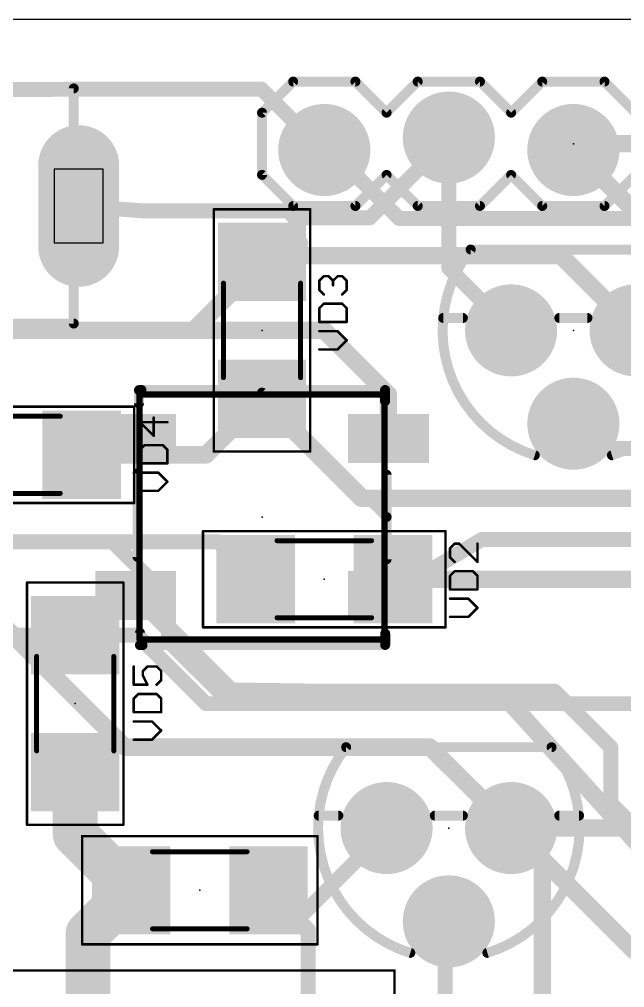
# Model space of a CAD drawing. Extents: x 0 to 91.2, y 0 to 65.1.
# Drawn here: x 10.29 to 22.64, y 45 to 64.77 of the extents above; entities that cross this region are included whole.
import ezdxf

# ---------------------------------------------------------------- set-up
doc = ezdxf.new("R2010")
doc.units = 0
for name, color, linetype in [('1', 22, 'CONTINUOUS'), ('16', 175, 'CONTINUOUS'), ('17', 82, 'CONTINUOUS'), ('20', 7, 'CONTINUOUS'), ('21', 253, 'CONTINUOUS'), ('22', 253, 'CONTINUOUS'), ('23', 7, 'CONTINUOUS'), ('24', 7, 'CONTINUOUS'), ('25', 253, 'CONTINUOUS'), ('39', 22, 'CONTINUOUS'), ('46', 140, 'CONTINUOUS'), ('51', 253, 'CONTINUOUS'), ('52', 253, 'CONTINUOUS')]:
    doc.layers.add(name, color=color, linetype=linetype)

# ---------------------------------------------------------------- blocks, each defined once
blk = doc.blocks.new('RECT')
blk.add_solid([(-0.5, -0.5), (0.5, -0.5), (-0.5, 0.5), (0.5, 0.5)])
blk = doc.blocks.new('ROUNDP')
at = {"const_width": 0.5}
blk.add_lwpolyline([(0, -0.25, 1), (0, 0.25, 1), (0, -0.25)], format="xyb", dxfattribs=at)
blk = doc.blocks.new('LONGP100')
at = {"const_width": 1}
blk.add_lwpolyline([(-0.5, 0), (0.5, 0)], dxfattribs=at)
at = {"const_width": 0.5}
for points in [[(-0.5, 0.25, 1), (-0.5, -0.25)], [(0.5, -0.25, 1), (0.5, 0.25)]]:
    blk.add_lwpolyline(points, format="xyb", dxfattribs=at)

msp = doc.modelspace()

# ---------------------------------------------------------------- linework, layer by layer
at = {"layer": '1'}
for points, const_width in [([(12.1412, 63.3476), (9.9695, 63.3349)], 0.3048), ([(15.2273, 63.3476), (12.1412, 63.3476)], 0.3048), ([(16.4592, 62.1157), (15.2273, 63.3476)], 0.3048), ([(16.51, 62.23), (16.51, 62.103)], 0.3048), ([(16.51, 62.23), (18.034, 60.706)], 0.3048), ([(21.717, 62.23), (21.59, 62.103)], 0.3556), ([(26.67, 62.23), (21.717, 62.23)], 0.3556), ([(16.4592, 62.1157), (16.51, 62.103)], 0.3048), ([(18.034, 60.706), (25.654, 60.706)], 0.3048), ([(15.748, 59.944), (16.002, 60.198)], 0.3556), ([(15.624, 59.82), (15.748, 59.944)], 0.3556), ([(21.336, 59.944), (15.748, 59.944)], 0.3556), ([(22.86, 58.42), (21.336, 59.944)], 0.3556), ([(15.24, 59.82), (13.84, 58.42)], 0.3556), ([(15.24, 59.82), (15.624, 59.82)], 0.3556), ([(13.84, 58.42), (8.89, 58.42)], 0.3556), ([(14.1, 55.88), (15.24, 57.02)], 0.3556), ([(15.24, 57.02), (17.269, 54.991)], 0.3556), ([(11.56, 55.88), (14.1, 55.88)], 0.3556), ([(17.269, 54.991), (28.956, 54.991)], 0.3556), ([(5.969, 54.102), (14.348, 54.102)], 0.3048), ([(14.348, 54.102), (15.11, 53.34)], 0.3048), ([(17.91, 53.34), (22.99, 53.34)], 0.3556), ([(8.89, 52.2), (11.43, 52.2)], 0.3048), ([(8.89, 52.2), (12.697, 52.2)], 0.3048), ([(12.697, 52.2), (14.097, 50.8)], 0.3048), ([(14.097, 50.8), (29.591, 50.8)], 0.3048), ([(11.43, 49.4), (11.43, 48.13)], 0.9144), ([(11.43, 48.13), (12.57, 46.99)], 0.9144), ([(22.86, 45.72), (20.32, 48.26)], 0.3556), ([(20.32, 48.26), (22.99, 48.26)], 0.3556), ([(17.7165, 48.1457), (16.0401, 46.4693)], 0.3048), ([(17.7165, 48.1457), (17.78, 48.26)], 0.3048), ([(11.69, 46.11), (12.57, 46.99)], 0.9144), ([(15.4813, 46.8884), (15.37, 46.99)], 0.3048), ([(16.0401, 46.4693), (15.37, 46.99)], 0.3048), ([(15.4813, 46.8884), (16.1798, 46.1899)], 0.3048), ([(11.69, 44.17), (11.69, 46.11)], 0.9144), ([(18.9738, 46.3296), (19.05, 46.355)], 0.3048), ([(18.9738, 46.3296), (18.9738, 43.3959)], 0.3048), ([(16.1798, 46.1899), (16.1798, 44.2341)], 0.3048)]:
    msp.add_lwpolyline(points, dxfattribs=dict(at, const_width=const_width))
for points, const_width in [([(12.1412, 63.4238, 1), (12.1412, 63.2714)], 0.1524), ([(12.1416, 63.2714, 1), (12.1408, 63.4238)], 0.1524), ([(15.2812, 63.4015, 1), (15.1734, 63.2937)], 0.1524), ([(15.2273, 63.2714, 1), (15.2273, 63.4238)], 0.1524), ([(16.5862, 62.23, 1), (16.4338, 62.23)], 0.1524), ([(16.5639, 62.2839, 1), (16.4561, 62.1761)], 0.1524), ([(21.717, 62.3189, 1), (21.717, 62.1411)], 0.1778), ([(21.7799, 62.1671, 1), (21.6541, 62.2929)], 0.1778), ([(16.4777, 62.1896, 1), (16.4407, 62.0418)], 0.1524), ([(16.4053, 62.0618, 1), (16.5131, 62.1696)], 0.1524), ([(16.4338, 62.103, 1), (16.5862, 62.103)], 0.1524), ([(16.4915, 62.0291, 1), (16.5285, 62.1769)], 0.1524), ([(21.5271, 62.1659, 1), (21.6529, 62.0401)], 0.1778), ([(18.034, 60.7822, 1), (18.034, 60.6298)], 0.1524), ([(17.9801, 60.6521, 1), (18.0879, 60.7599)], 0.1524), ([(16.0649, 60.1351, 1), (15.9391, 60.2609)], 0.1778), ([(15.6851, 60.0069, 1), (15.8109, 59.8811)], 0.1778), ([(15.748, 60.0329, 1), (15.748, 59.8551)], 0.1778), ([(15.8109, 59.8811, 1), (15.6851, 60.0069)], 0.1778), ([(21.3989, 60.0069, 1), (21.2731, 59.8811)], 0.1778), ([(21.336, 59.8551, 1), (21.336, 60.0329)], 0.1778), ([(15.24, 59.9089, 1), (15.24, 59.7311)], 0.1778), ([(15.3029, 59.7571, 1), (15.1771, 59.8829)], 0.1778), ([(15.5611, 59.8829, 1), (15.6869, 59.7571)], 0.1778), ([(15.624, 59.7311, 1), (15.624, 59.9089)], 0.1778), ([(13.7771, 58.4829, 1), (13.9029, 58.3571)], 0.1778), ([(13.84, 58.3311, 1), (13.84, 58.5089)], 0.1778), ([(15.3029, 57.0829, 1), (15.1771, 56.9571)], 0.1778), ([(15.3029, 56.9571, 1), (15.1771, 57.0829)], 0.1778), ([(11.56, 55.9689, 1), (11.56, 55.7911)], 0.1778), ([(14.0371, 55.9429, 1), (14.1629, 55.8171)], 0.1778), ([(14.1, 55.7911, 1), (14.1, 55.9689)], 0.1778), ([(17.269, 55.0799, 1), (17.269, 54.9021)], 0.1778), ([(17.2061, 54.9281, 1), (17.3319, 55.0539)], 0.1778), ([(14.4019, 54.1559, 1), (14.2941, 54.0481)], 0.1524), ([(14.348, 54.0258, 1), (14.348, 54.1782)], 0.1524), ([(15.0561, 53.2861, 1), (15.1639, 53.3939)], 0.1524), ([(17.91, 53.4289, 1), (17.91, 53.2511)], 0.1778), ([(11.43, 52.1238, 1), (11.43, 52.2762)], 0.1524), ([(12.7509, 52.2539, 1), (12.6431, 52.1461)], 0.1524), ([(12.697, 52.1238, 1), (12.697, 52.2762)], 0.1524), ([(14.097, 50.8762, 1), (14.097, 50.7238)], 0.1524), ([(14.0431, 50.7461, 1), (14.1509, 50.8539)], 0.1524), ([(11.6586, 49.4, 1), (11.2014, 49.4)], 0.4572), ([(11.5916, 48.2916, 1), (11.2684, 47.9684)], 0.4572), ([(20.3829, 48.3229, 1), (20.2571, 48.1971)], 0.1778), ([(20.32, 48.3489, 1), (20.32, 48.1711)], 0.1778), ([(11.2014, 48.13, 1), (11.6586, 48.13)], 0.4572), ([(17.6499, 48.1827, 1), (17.7831, 48.1087)], 0.1524), ([(17.7704, 48.0918, 1), (17.6626, 48.1996)], 0.1524), ([(17.8466, 48.223, 1), (17.7134, 48.297)], 0.1524), ([(12.7316, 46.8284, 1), (12.4084, 47.1516)], 0.4572), ([(12.4084, 46.8284, 1), (12.7316, 47.1516)], 0.4572), ([(15.4168, 47.0502, 1), (15.3232, 46.9298)], 0.1524), ([(15.4214, 47.0463, 1), (15.3186, 46.9337)], 0.1524), ([(15.5352, 46.9423, 1), (15.4274, 46.8345)], 0.1524), ([(15.4299, 46.8321, 1), (15.5327, 46.9447)], 0.1524), ([(11.9186, 46.11, 1), (11.4614, 46.11)], 0.4572), ([(11.5284, 46.2716, 1), (11.8516, 45.9484)], 0.4572), ([(15.9862, 46.5232, 1), (16.094, 46.4154)], 0.1524), ([(15.9933, 46.4091, 1), (16.0869, 46.5295)], 0.1524), ([(19.05, 46.3296, 1), (18.8976, 46.3296)], 0.1524), ([(18.9497, 46.4019, 1), (18.9979, 46.2573)], 0.1524), ([(19.0741, 46.2827, 1), (19.0259, 46.4273)], 0.1524), ([(16.256, 46.1899, 1), (16.1036, 46.1899)], 0.1524), ([(16.1259, 46.136, 1), (16.2337, 46.2438)], 0.1524)]:
    msp.add_lwpolyline(points, format="xyb", dxfattribs=dict(at, const_width=const_width))
at = {"layer": '16'}
for points, const_width in [([(18.9738, 62.2554), (19.05, 62.357)], 0.3048), ([(19.05, 59.69), (19.05, 62.357)], 0.3048), ([(18.9738, 62.2554), (17.4371, 60.7187)], 0.3048), ([(21.59, 62.103), (22.86, 60.833)], 0.3556), ([(12.827, 60.8584), (11.5, 60.96)], 0.3048), ([(15.7607, 60.8584), (12.827, 60.8584)], 0.3048), ([(15.9004, 60.7187), (15.7607, 60.8584)], 0.3048), ([(17.4371, 60.7187), (15.9004, 60.7187)], 0.3048), ([(20.32, 58.42), (19.05, 59.69)], 0.3048), ([(16.51, 58.42), (8.89, 58.42)], 0.3556), ([(17.817, 57.113), (16.51, 58.42)], 0.3556), ([(17.817, 56.21), (17.817, 57.113)], 0.3556), ([(22.095, 56.01), (21.59, 56.515)], 0.3048), ([(27.94, 56.01), (22.095, 56.01)], 0.3048), ([(12.446, 49.911), (8.3439, 54.0131)], 0.3556), ([(19.7231, 54.1528), (17.817, 53.01)], 0.3048), ([(23.4442, 54.1528), (19.7231, 54.1528)], 0.3048), ([(14.605, 51.054), (12.663, 53.01)], 0.3556), ([(20.1549, 50.9778), (14.605, 51.054)], 0.3556), ([(20.1549, 50.9778), (23.7236, 47.0281)], 0.3556), ([(18.669, 49.911), (12.446, 49.911)], 0.3556), ([(20.32, 48.26), (18.669, 49.911)], 0.3556), ([(20.955, 47.625), (20.32, 48.26)], 0.3556), ([(20.955, 40.005), (20.955, 47.625)], 0.3556)]:
    msp.add_lwpolyline(points, dxfattribs=dict(at, const_width=const_width))
for points, const_width in [([(19.1262, 62.357, 1), (18.9738, 62.357)], 0.1524), ([(19.111, 62.3113, 1), (18.989, 62.4027)], 0.1524), ([(18.9128, 62.3011, 1), (19.0348, 62.2097)], 0.1524), ([(19.0277, 62.2015, 1), (18.9199, 62.3093)], 0.1524), ([(21.6529, 62.1659, 1), (21.5271, 62.0401)], 0.1778), ([(11.5058, 61.036, 1), (11.4942, 60.884)], 0.1524), ([(12.827, 60.9346, 1), (12.827, 60.7822)], 0.1524), ([(12.8212, 60.7824, 1), (12.8328, 60.9344)], 0.1524), ([(15.8146, 60.9123, 1), (15.7068, 60.8045)], 0.1524), ([(15.7607, 60.7822, 1), (15.7607, 60.9346)], 0.1524), ([(15.9004, 60.7949, 1), (15.9004, 60.6425)], 0.1524), ([(15.8465, 60.6648, 1), (15.9543, 60.7726)], 0.1524), ([(17.3832, 60.7726, 1), (17.491, 60.6648)], 0.1524), ([(17.4371, 60.6425, 1), (17.4371, 60.7949)], 0.1524), ([(19.1039, 59.7439, 1), (18.9961, 59.6361)], 0.1524), ([(18.9738, 59.69, 1), (19.1262, 59.69)], 0.1524), ([(16.5729, 58.4829, 1), (16.4471, 58.3571)], 0.1778), ([(16.51, 58.3311, 1), (16.51, 58.5089)], 0.1778), ([(20.2661, 58.3661, 1), (20.3739, 58.4739)], 0.1524), ([(17.9059, 57.113, 1), (17.7281, 57.113)], 0.1778), ([(17.7541, 57.0501, 1), (17.8799, 57.1759)], 0.1778), ([(21.6439, 56.5689, 1), (21.5361, 56.4611)], 0.1524), ([(17.7281, 56.21, 1), (17.9059, 56.21)], 0.1778), ([(22.095, 56.0862, 1), (22.095, 55.9338)], 0.1524), ([(22.0411, 55.9561, 1), (22.1489, 56.0639)], 0.1524), ([(19.7231, 54.229, 1), (19.7231, 54.0766)], 0.1524), ([(19.7623, 54.0874, 1), (19.6839, 54.2182)], 0.1524), ([(12.7261, 53.0726, 1), (12.5999, 52.9474)], 0.1778), ([(17.7778, 53.0754, 1), (17.8562, 52.9446)], 0.1524), ([(14.6062, 51.1429, 1), (14.6038, 50.9651)], 0.1778), ([(14.5419, 50.9914, 1), (14.6681, 51.1166)], 0.1778), ([(20.2209, 51.0374, 1), (20.0889, 50.9182)], 0.1778), ([(20.1537, 50.8889, 1), (20.1561, 51.0667)], 0.1778), ([(12.446, 49.9999, 1), (12.446, 49.8221)], 0.1778), ([(12.3831, 49.8481, 1), (12.5089, 49.9739)], 0.1778), ([(18.7319, 49.9739, 1), (18.6061, 49.8481)], 0.1778), ([(18.669, 49.8221, 1), (18.669, 49.9999)], 0.1778), ([(20.3829, 48.3229, 1), (20.2571, 48.1971)], 0.1778), ([(20.2571, 48.1971, 1), (20.3829, 48.3229)], 0.1778), ([(21.0439, 47.625, 1), (20.8661, 47.625)], 0.1778), ([(20.8921, 47.5621, 1), (21.0179, 47.6879)], 0.1778)]:
    msp.add_lwpolyline(points, format="xyb", dxfattribs=dict(at, const_width=const_width))
at = {"layer": '20'}
msp.add_line((31.623, 64.77), (0.584, 64.77), dxfattribs=at)
at = {"layer": '21'}
for points, const_width in [([(9.945, 63.36), (11.4, 63.36)], 0.2032), ([(15.24, 62.865), (15.875, 63.5)], 0.2032), ([(15.875, 63.5), (17.145, 63.5)], 0.2032), ([(17.145, 63.5), (17.78, 62.865)], 0.2032), ([(17.78, 62.865), (18.415, 63.5)], 0.2032), ([(18.415, 63.5), (19.685, 63.5)], 0.2032), ([(19.685, 63.5), (20.32, 62.865)], 0.2032), ([(20.32, 62.865), (20.955, 63.5)], 0.2032), ([(20.955, 63.5), (22.225, 63.5)], 0.2032), ([(22.86, 62.865), (22.225, 63.5)], 0.2032), ([(15.24, 61.595), (15.24, 62.865)], 0.2032), ([(15.875, 60.96), (15.24, 61.595)], 0.2032), ([(17.78, 61.595), (17.145, 60.96)], 0.2032), ([(18.415, 60.96), (17.78, 61.595)], 0.2032), ([(20.32, 61.595), (19.685, 60.96)], 0.2032), ([(20.955, 60.96), (20.32, 61.595)], 0.2032), ([(22.225, 60.96), (22.86, 61.595)], 0.2032), ([(17.145, 60.96), (15.875, 60.96)], 0.2032), ([(19.685, 60.96), (18.415, 60.96)], 0.2032), ([(22.225, 60.96), (20.955, 60.96)], 0.2032), ([(23.6845, 60.071), (19.4955, 60.071)], 0.2032), ([(19.3363, 58.674), (18.9351, 58.674)], 0.2032), ([(21.8763, 58.674), (21.3037, 58.674)], 0.2032), ([(11.4, 58.56), (9.94, 58.56)], 0.2032), ([(8.001, 54.102), (12.192, 54.102)], 0.3048), ([(12.192, 54.102), (13.335, 52.959)], 0.3048), ([(13.335, 52.959), (13.335, 52.07)], 0.3048), ([(13.335, 52.07), (14.351, 51.054)], 0.3048), ([(14.351, 51.054), (21.209, 51.054)], 0.3048), ([(21.209, 51.054), (22.352, 49.911)], 0.3048), ([(22.352, 49.911), (22.352, 48.768)], 0.3048), ([(21.1445, 49.911), (16.9555, 49.911)], 0.2032), ([(22.352, 48.768), (24.13, 46.99)], 0.3048), ([(16.7963, 48.514), (16.3951, 48.514)], 0.2032), ([(19.3363, 48.514), (18.7637, 48.514)], 0.2032), ([(21.7049, 48.514), (21.3037, 48.514)], 0.2032)]:
    msp.add_lwpolyline(points, dxfattribs=dict(at, const_width=const_width))
for points, const_width in [([(11.4, 63.3092, 1), (11.4, 63.4108)], 0.1016), ([(15.875, 63.5508, 1), (15.875, 63.4492)], 0.1016), ([(15.9109, 63.4641, 1), (15.8391, 63.5359)], 0.1016), ([(17.1809, 63.5359, 1), (17.1091, 63.4641)], 0.1016), ([(17.145, 63.4492, 1), (17.145, 63.5508)], 0.1016), ([(18.415, 63.5508, 1), (18.415, 63.4492)], 0.1016), ([(18.4509, 63.4641, 1), (18.3791, 63.5359)], 0.1016), ([(19.7209, 63.5359, 1), (19.6491, 63.4641)], 0.1016), ([(19.685, 63.4492, 1), (19.685, 63.5508)], 0.1016), ([(20.955, 63.5508, 1), (20.955, 63.4492)], 0.1016), ([(20.9909, 63.4641, 1), (20.9191, 63.5359)], 0.1016), ([(22.2609, 63.5359, 1), (22.1891, 63.4641)], 0.1016), ([(22.225, 63.4492, 1), (22.225, 63.5508)], 0.1016), ([(15.2908, 62.865, 1), (15.1892, 62.865)], 0.1016), ([(15.2041, 62.9009, 1), (15.2759, 62.8291)], 0.1016), ([(17.7441, 62.9009, 1), (17.8159, 62.8291)], 0.1016), ([(17.7441, 62.8291, 1), (17.8159, 62.9009)], 0.1016), ([(20.2841, 62.9009, 1), (20.3559, 62.8291)], 0.1016), ([(20.2841, 62.8291, 1), (20.3559, 62.9009)], 0.1016), ([(15.2759, 61.6309, 1), (15.2041, 61.5591)], 0.1016), ([(17.8159, 61.6309, 1), (17.7441, 61.5591)], 0.1016), ([(17.8159, 61.5591, 1), (17.7441, 61.6309)], 0.1016), ([(20.3559, 61.6309, 1), (20.2841, 61.5591)], 0.1016), ([(20.3559, 61.5591, 1), (20.2841, 61.6309)], 0.1016), ([(15.1892, 61.595, 1), (15.2908, 61.595)], 0.1016), ([(15.875, 61.0108, 1), (15.875, 60.9092)], 0.1016), ([(15.8391, 60.9241, 1), (15.9109, 60.9959)], 0.1016), ([(17.1091, 60.9959, 1), (17.1809, 60.9241)], 0.1016), ([(17.145, 60.9092, 1), (17.145, 61.0108)], 0.1016), ([(18.415, 61.0108, 1), (18.415, 60.9092)], 0.1016), ([(18.3791, 60.9241, 1), (18.4509, 60.9959)], 0.1016), ([(19.6491, 60.9959, 1), (19.7209, 60.9241)], 0.1016), ([(19.685, 60.9092, 1), (19.685, 61.0108)], 0.1016), ([(20.955, 61.0108, 1), (20.955, 60.9092)], 0.1016), ([(20.9191, 60.9241, 1), (20.9909, 60.9959)], 0.1016), ([(22.1891, 60.9959, 1), (22.2609, 60.9241)], 0.1016), ([(22.225, 60.9092, 1), (22.225, 61.0108)], 0.1016), ([(19.4955, 60.071, 0.5267), (20.8037, 55.8716)], 0.2032), ([(19.4955, 60.1218, 1), (19.4955, 60.0202)], 0.1016), ([(19.5354, 60.0396, 1), (19.4556, 60.1024)], 0.1016), ([(22.3763, 55.8715, 0.5267), (23.6846, 60.071)], 0.2032), ([(18.9351, 58.7248, 1), (18.9351, 58.6232)], 0.1016), ([(19.3363, 58.6232, 1), (19.3363, 58.7248)], 0.1016), ([(21.3037, 58.7248, 1), (21.3037, 58.6232)], 0.1016), ([(21.8763, 58.6232, 1), (21.8763, 58.7248)], 0.1016), ([(11.4, 58.5092, 1), (11.4, 58.6108)], 0.1016), ([(20.7887, 55.8231, 1), (20.8187, 55.9201)], 0.1016), ([(22.3613, 55.92, 1), (22.3913, 55.823)], 0.1016), ([(12.2459, 54.1559, 1), (12.1381, 54.0481)], 0.1524), ([(12.192, 54.0258, 1), (12.192, 54.1782)], 0.1524), ([(13.4112, 52.959, 1), (13.2588, 52.959)], 0.1524), ([(13.2811, 52.9051, 1), (13.3889, 53.0129)], 0.1524), ([(13.3889, 52.1239, 1), (13.2811, 52.0161)], 0.1524), ([(13.2588, 52.07, 1), (13.4112, 52.07)], 0.1524), ([(14.351, 51.1302, 1), (14.351, 50.9778)], 0.1524), ([(21.2629, 51.1079, 1), (21.1551, 51.0001)], 0.1524), ([(21.209, 50.9778, 1), (21.209, 51.1302)], 0.1524), ([(14.2971, 51.0001, 1), (14.4049, 51.1079)], 0.1524), ([(22.4282, 49.911, 1), (22.2758, 49.911)], 0.1524), ([(22.2981, 49.8571, 1), (22.4059, 49.9649)], 0.1524), ([(16.9555, 49.911, 0.5267), (18.2637, 45.7116)], 0.2032), ([(16.9555, 49.9618, 1), (16.9555, 49.8602)], 0.1016), ([(16.9954, 49.8796, 1), (16.9156, 49.9424)], 0.1016), ([(19.8363, 45.7115, 0.5267), (21.1446, 49.911)], 0.2032), ([(21.1845, 49.9424, 1), (21.1047, 49.8796)], 0.1016), ([(21.1445, 49.8602, 1), (21.1445, 49.9618)], 0.1016), ([(22.4059, 48.8219, 1), (22.2981, 48.7141)], 0.1524), ([(22.2758, 48.768, 1), (22.4282, 48.768)], 0.1524), ([(16.3951, 48.5648, 1), (16.3951, 48.4632)], 0.1016), ([(16.7963, 48.4632, 1), (16.7963, 48.5648)], 0.1016), ([(18.7637, 48.5648, 1), (18.7637, 48.4632)], 0.1016), ([(19.3363, 48.4632, 1), (19.3363, 48.5648)], 0.1016), ([(21.3037, 48.5648, 1), (21.3037, 48.4632)], 0.1016), ([(21.7049, 48.4632, 1), (21.7049, 48.5648)], 0.1016), ([(18.2487, 45.6631, 1), (18.2787, 45.7601)], 0.1016), ([(19.8213, 45.76, 1), (19.8513, 45.663)], 0.1016)]:
    msp.add_lwpolyline(points, format="xyb", dxfattribs=dict(at, const_width=const_width))
at = {"layer": '22', "const_width": 0.2032}
for points in [[(12.7305, 56.929), (12.7305, 57.2008)], [(12.7305, 57.2008), (12.7813, 57.2008)], [(12.7813, 57.2008), (12.7813, 57.2033)], [(12.7813, 57.2033), (17.7495, 57.2033)], [(17.78, 54.61), (15.24, 57.15)], [(17.7495, 57.2033), (17.7495, 56.9773)], [(12.7, 55.499), (12.7, 53.7972)], [(17.78, 54.61), (17.78, 55.4736)], [(17.78, 53.7464), (17.78, 54.61)], [(12.7508, 52.2478), (12.7508, 51.9938)], [(17.7521, 51.9989), (17.7521, 52.23)], [(12.7508, 51.9938), (12.8016, 51.9938)], [(12.8016, 51.9938), (12.8016, 51.9989)], [(12.8016, 51.9989), (17.7521, 51.9989)]]:
    msp.add_lwpolyline(points, dxfattribs=at)
at = {"layer": '22', "const_width": 0.1016}
for points in [[(12.7813, 57.2008, 1), (12.6797, 57.2008)], [(12.7305, 57.2516, 1), (12.7305, 57.15)], [(12.8321, 57.2033, 1), (12.7305, 57.2033)], [(12.7813, 57.2541, 1), (12.7813, 57.1525)], [(12.7305, 57.2008, 1), (12.8321, 57.2008)], [(12.7813, 57.15, 1), (12.7813, 57.2516)], [(15.2759, 57.1859, 1), (15.2041, 57.1141)], [(17.8003, 57.2033, 1), (17.6987, 57.2033)], [(17.7495, 57.1525, 1), (17.7495, 57.2541)], [(12.6797, 56.929, 1), (12.7813, 56.929)], [(17.6987, 56.9773, 1), (17.8003, 56.9773)], [(12.7508, 55.499, 1), (12.6492, 55.499)], [(17.8308, 55.4736, 1), (17.7292, 55.4736)], [(17.8308, 54.61, 1), (17.7292, 54.61)], [(17.7292, 54.61, 1), (17.8308, 54.61)], [(17.7441, 54.5741, 1), (17.8159, 54.6459)], [(12.6492, 53.7972, 1), (12.7508, 53.7972)], [(17.7292, 53.7464, 1), (17.8308, 53.7464)], [(12.8016, 52.2478, 1), (12.7, 52.2478)], [(17.8029, 52.23, 1), (17.7013, 52.23)], [(12.7508, 52.0446, 1), (12.7508, 51.943)], [(12.7, 51.9938, 1), (12.8016, 51.9938)], [(12.8524, 51.9989, 1), (12.7508, 51.9989)], [(12.8016, 52.0497, 1), (12.8016, 51.9481)], [(12.7508, 51.9938, 1), (12.8524, 51.9938)], [(12.8016, 51.943, 1), (12.8016, 52.0446)], [(17.7013, 51.9989, 1), (17.8029, 51.9989)], [(17.7521, 51.9481, 1), (17.7521, 52.0497)]]:
    msp.add_lwpolyline(points, format="xyb", dxfattribs=at)
at = {"layer": '23'}
for p in [(21.59, 62.23), (15.24, 58.42), (21.59, 58.42), (16.51, 53.34), (11.43, 50.8), (19.05, 48.26), (13.97, 46.99)]:
    msp.add_point(p, dxfattribs=at)
at = {"layer": '24'}
msp.add_point((15.24, 54.61), dxfattribs=at)
at = {"layer": '25', "const_width": 0.0508}
for points in [[(16.4079, 59.4337), (16.5011, 59.5269)], [(16.5011, 59.5269), (16.5944, 59.5269)], [(16.5944, 59.5269), (16.6876, 59.4337)], [(16.6876, 59.4337), (16.7808, 59.5269)], [(16.7808, 59.5269), (16.874, 59.5269)], [(16.874, 59.5269), (16.9672, 59.4337)], [(16.4079, 59.2473), (16.4079, 59.4337)], [(16.6876, 59.4337), (16.6876, 59.3405)], [(16.9672, 59.4337), (16.9672, 59.2473)], [(16.5011, 59.1541), (16.4079, 59.2473)], [(16.9672, 59.2473), (16.874, 59.1541)], [(16.5011, 58.9656), (16.4079, 58.8724)], [(16.874, 58.9656), (16.5011, 58.9656)], [(16.9672, 58.8724), (16.874, 58.9656)], [(16.4079, 58.8724), (16.4079, 58.5928)], [(16.9672, 58.5928), (16.9672, 58.8724)], [(16.4079, 58.5928), (16.9672, 58.5928)], [(16.7808, 58.4043), (16.4079, 58.4043)], [(16.9672, 58.2179), (16.7808, 58.4043)], [(16.7808, 58.0315), (16.9672, 58.2179)], [(16.4079, 58.0315), (16.7808, 58.0315)], [(13.3096, 56.5457), (12.7503, 56.5457)], [(12.7503, 56.5457), (13.03, 56.266)], [(13.03, 56.266), (13.03, 56.6389)], [(12.8435, 56.0776), (12.7503, 55.9843)], [(12.7503, 55.9843), (12.7503, 55.7047)], [(13.2164, 56.0776), (12.8435, 56.0776)], [(13.3096, 55.9843), (13.2164, 56.0776)], [(13.3096, 55.7047), (13.3096, 55.9843)], [(12.7503, 55.7047), (13.3096, 55.7047)], [(13.1232, 55.5162), (12.7503, 55.5162)], [(13.3096, 55.3298), (13.1232, 55.5162)], [(13.1232, 55.1434), (13.3096, 55.3298)], [(12.7503, 55.1434), (13.1232, 55.1434)], [(19.1681, 54.0659), (19.0749, 53.9727)], [(19.0749, 53.9727), (19.0749, 53.7863)], [(19.2614, 54.0659), (19.1681, 54.0659)], [(19.6342, 53.6931), (19.2614, 54.0659)], [(19.6342, 54.0659), (19.6342, 53.6931)], [(19.0749, 53.7863), (19.1681, 53.6931)], [(19.1681, 53.5046), (19.0749, 53.4114)], [(19.0749, 53.4114), (19.0749, 53.1318)], [(19.541, 53.5046), (19.1681, 53.5046)], [(19.6342, 53.4114), (19.541, 53.5046)], [(19.6342, 53.1318), (19.6342, 53.4114)], [(19.0749, 53.1318), (19.6342, 53.1318)], [(19.4478, 52.9433), (19.0749, 52.9433)], [(19.6342, 52.7569), (19.4478, 52.9433)], [(19.4478, 52.5705), (19.6342, 52.7569)], [(19.0749, 52.5705), (19.4478, 52.5705)], [(12.6233, 51.5589), (12.6233, 51.186)], [(12.8098, 51.4657), (12.903, 51.5589)], [(12.8098, 51.3724), (12.8098, 51.4657)], [(12.903, 51.186), (12.8098, 51.3724)], [(12.903, 51.5589), (13.0894, 51.5589)], [(13.0894, 51.5589), (13.1826, 51.4657)], [(13.1826, 51.4657), (13.1826, 51.2792)], [(12.6233, 51.186), (12.903, 51.186)], [(13.1826, 51.2792), (13.0894, 51.186)], [(12.7165, 50.9976), (12.6233, 50.9043)], [(13.0894, 50.9976), (12.7165, 50.9976)], [(13.1826, 50.9043), (13.0894, 50.9976)], [(12.6233, 50.9043), (12.6233, 50.6247)], [(13.1826, 50.6247), (13.1826, 50.9043)], [(12.6233, 50.6247), (13.1826, 50.6247)], [(12.9962, 50.4363), (12.6233, 50.4363)], [(13.1826, 50.2498), (12.9962, 50.4363)], [(12.9962, 50.0634), (13.1826, 50.2498)], [(12.6233, 50.0634), (12.9962, 50.0634)]]:
    msp.add_lwpolyline(points, dxfattribs=at)
at = {"layer": '25', "const_width": 0.0254}
for points in [[(16.5011, 59.5396, 1), (16.5011, 59.5142)], [(16.5101, 59.518, 1), (16.4922, 59.5359)], [(16.6033, 59.5359, 1), (16.5854, 59.518)], [(16.5944, 59.5142, 1), (16.5944, 59.5396)], [(16.7808, 59.5396, 1), (16.7808, 59.5142)], [(16.7898, 59.518, 1), (16.7718, 59.5359)], [(16.883, 59.5359, 1), (16.865, 59.518)], [(16.874, 59.5142, 1), (16.874, 59.5396)], [(16.4206, 59.4337, 1), (16.3952, 59.4337)], [(16.3989, 59.4427, 1), (16.4169, 59.4247)], [(16.7003, 59.4337, 1), (16.6749, 59.4337)], [(16.6786, 59.4427, 1), (16.6965, 59.4247)], [(16.6749, 59.3405, 1), (16.7003, 59.3405)], [(16.6786, 59.4247, 1), (16.6965, 59.4427)], [(16.9799, 59.4337, 1), (16.9545, 59.4337)], [(16.9582, 59.4247, 1), (16.9762, 59.4427)], [(16.4169, 59.2563, 1), (16.3989, 59.2383)], [(16.3952, 59.2473, 1), (16.4206, 59.2473)], [(16.4922, 59.1451, 1), (16.5101, 59.1631)], [(16.865, 59.1631, 1), (16.883, 59.1451)], [(16.9545, 59.2473, 1), (16.9799, 59.2473)], [(16.9762, 59.2383, 1), (16.9582, 59.2563)], [(16.5011, 58.9783, 1), (16.5011, 58.9529)], [(16.5101, 58.9566, 1), (16.4922, 58.9746)], [(16.883, 58.9746, 1), (16.865, 58.9566)], [(16.874, 58.9529, 1), (16.874, 58.9783)], [(16.4206, 58.8724, 1), (16.3952, 58.8724)], [(16.3989, 58.8814, 1), (16.4169, 58.8634)], [(16.9799, 58.8724, 1), (16.9545, 58.8724)], [(16.9582, 58.8634, 1), (16.9762, 58.8814)], [(16.4079, 58.6055, 1), (16.4079, 58.5801)], [(16.3952, 58.5928, 1), (16.4206, 58.5928)], [(16.9545, 58.5928, 1), (16.9799, 58.5928)], [(16.9672, 58.5801, 1), (16.9672, 58.6055)], [(16.4079, 58.417, 1), (16.4079, 58.3916)], [(16.7898, 58.4133, 1), (16.7718, 58.3953)], [(16.7808, 58.3916, 1), (16.7808, 58.417)], [(16.9762, 58.2089, 1), (16.9582, 58.2269)], [(16.9582, 58.2089, 1), (16.9762, 58.2269)], [(16.4079, 58.0442, 1), (16.4079, 58.0188)], [(16.7718, 58.0404, 1), (16.7898, 58.0225)], [(16.7808, 58.0188, 1), (16.7808, 58.0442)], [(12.7503, 56.5584, 1), (12.7503, 56.533)], [(12.7593, 56.5546, 1), (12.7413, 56.5367)], [(13.0427, 56.6389, 1), (13.0173, 56.6389)], [(13.3096, 56.533, 1), (13.3096, 56.5584)], [(13.0173, 56.266, 1), (13.0427, 56.266)], [(13.021, 56.257, 1), (13.0389, 56.275)], [(12.763, 55.9843, 1), (12.7376, 55.9843)], [(12.7413, 55.9933, 1), (12.7593, 55.9754)], [(12.8435, 56.0903, 1), (12.8435, 56.0649)], [(12.8525, 56.0686, 1), (12.8346, 56.0865)], [(13.2254, 56.0865, 1), (13.2074, 56.0686)], [(13.2164, 56.0649, 1), (13.2164, 56.0903)], [(13.3223, 55.9843, 1), (13.2969, 55.9843)], [(13.3006, 55.9754, 1), (13.3186, 55.9933)], [(12.7503, 55.7174, 1), (12.7503, 55.692)], [(12.7376, 55.7047, 1), (12.763, 55.7047)], [(13.2969, 55.7047, 1), (13.3223, 55.7047)], [(13.3096, 55.692, 1), (13.3096, 55.7174)], [(12.7503, 55.529, 1), (12.7503, 55.5035)], [(13.1322, 55.5252, 1), (13.1142, 55.5073)], [(13.1232, 55.5035, 1), (13.1232, 55.529)], [(13.3186, 55.3208, 1), (13.3006, 55.3388)], [(13.3006, 55.3208, 1), (13.3186, 55.3388)], [(12.7503, 55.1561, 1), (12.7503, 55.1307)], [(13.1142, 55.1524, 1), (13.1322, 55.1344)], [(13.1232, 55.1307, 1), (13.1232, 55.1561)], [(19.0876, 53.9727, 1), (19.0622, 53.9727)], [(19.0659, 53.9817, 1), (19.0839, 53.9637)], [(19.1681, 54.0786, 1), (19.1681, 54.0532)], [(19.1771, 54.057, 1), (19.1592, 54.0749)], [(19.2703, 54.0749, 1), (19.2524, 54.057)], [(19.2614, 54.0532, 1), (19.2614, 54.0786)], [(19.6469, 54.0659, 1), (19.6215, 54.0659)], [(19.0839, 53.7953, 1), (19.0659, 53.7773)], [(19.0622, 53.7863, 1), (19.0876, 53.7863)], [(19.1592, 53.6841, 1), (19.1771, 53.7021)], [(19.6215, 53.6931, 1), (19.6469, 53.6931)], [(19.6252, 53.6841, 1), (19.6432, 53.7021)], [(19.0876, 53.4114, 1), (19.0622, 53.4114)], [(19.0659, 53.4204, 1), (19.0839, 53.4024)], [(19.1681, 53.5173, 1), (19.1681, 53.4919)], [(19.1771, 53.4956, 1), (19.1592, 53.5136)], [(19.55, 53.5136, 1), (19.532, 53.4956)], [(19.541, 53.4919, 1), (19.541, 53.5173)], [(19.6469, 53.4114, 1), (19.6215, 53.4114)], [(19.6252, 53.4024, 1), (19.6432, 53.4204)], [(19.0749, 53.1445, 1), (19.0749, 53.1191)], [(19.0622, 53.1318, 1), (19.0876, 53.1318)], [(19.6215, 53.1318, 1), (19.6469, 53.1318)], [(19.6342, 53.1191, 1), (19.6342, 53.1445)], [(19.0749, 52.956, 1), (19.0749, 52.9306)], [(19.4568, 52.9523, 1), (19.4388, 52.9343)], [(19.4478, 52.9306, 1), (19.4478, 52.956)], [(19.6432, 52.7479, 1), (19.6252, 52.7659)], [(19.0749, 52.5832, 1), (19.0749, 52.5578)], [(19.4388, 52.5794, 1), (19.4568, 52.5615)], [(19.4478, 52.5578, 1), (19.4478, 52.5832)], [(19.6252, 52.7479, 1), (19.6432, 52.7659)], [(12.636, 51.5589, 1), (12.6106, 51.5589)], [(12.8225, 51.4657, 1), (12.7971, 51.4657)], [(12.8008, 51.4746, 1), (12.8187, 51.4567)], [(12.8211, 51.3781, 1), (12.7984, 51.3668)], [(12.903, 51.5716, 1), (12.903, 51.5462)], [(12.9119, 51.5499, 1), (12.894, 51.5678)], [(13.0984, 51.5678, 1), (13.0804, 51.5499)], [(13.0894, 51.5462, 1), (13.0894, 51.5716)], [(13.1953, 51.4657, 1), (13.1699, 51.4657)], [(13.1736, 51.4567, 1), (13.1916, 51.4746)], [(12.6233, 51.1987, 1), (12.6233, 51.1733)], [(12.7971, 51.3724, 1), (12.8225, 51.3724)], [(12.8916, 51.1803, 1), (12.9143, 51.1917)], [(12.903, 51.1733, 1), (12.903, 51.1987)], [(13.0804, 51.195, 1), (13.0984, 51.177)], [(13.1699, 51.2792, 1), (13.1953, 51.2792)], [(13.1916, 51.2703, 1), (13.1736, 51.2882)], [(12.6106, 51.186, 1), (12.636, 51.186)], [(12.7165, 51.0103, 1), (12.7165, 50.9849)], [(12.7255, 50.9886, 1), (12.7076, 51.0065)], [(13.0984, 51.0065, 1), (13.0804, 50.9886)], [(13.0894, 50.9849, 1), (13.0894, 51.0103)], [(12.636, 50.9043, 1), (12.6106, 50.9043)], [(12.6143, 50.9133, 1), (12.6323, 50.8954)], [(13.1953, 50.9043, 1), (13.1699, 50.9043)], [(13.1736, 50.8954, 1), (13.1916, 50.9133)], [(12.6233, 50.6374, 1), (12.6233, 50.612)], [(12.6106, 50.6247, 1), (12.636, 50.6247)], [(13.1699, 50.6247, 1), (13.1953, 50.6247)], [(13.1826, 50.612, 1), (13.1826, 50.6374)], [(12.6233, 50.449, 1), (12.6233, 50.4235)], [(13.0052, 50.4452, 1), (12.9872, 50.4273)], [(12.9962, 50.4235, 1), (12.9962, 50.449)], [(13.1916, 50.2408, 1), (13.1736, 50.2588)], [(13.1736, 50.2408, 1), (13.1916, 50.2588)], [(12.6233, 50.0761, 1), (12.6233, 50.0507)], [(12.9872, 50.0724, 1), (13.0052, 50.0544)], [(12.9962, 50.0507, 1), (12.9962, 50.0761)]]:
    msp.add_lwpolyline(points, format="xyb", dxfattribs=at)
at = {"layer": '39', "const_width": 0.0508}
for points in [[(14.257, 55.947), (14.257, 60.893)], [(14.257, 60.893), (16.223, 60.893)], [(16.223, 60.893), (16.223, 55.947)], [(7.687, 56.863), (12.633, 56.863)], [(12.633, 56.863), (12.633, 54.897)], [(16.223, 55.947), (14.257, 55.947)], [(12.633, 54.897), (7.687, 54.897)], [(14.037, 54.323), (18.983, 54.323)], [(14.037, 52.357), (14.037, 54.323)], [(18.983, 54.323), (18.983, 52.357)], [(10.447, 48.327), (10.447, 53.273)], [(10.447, 53.273), (12.413, 53.273)], [(12.413, 53.273), (12.413, 48.327)], [(18.983, 52.357), (14.037, 52.357)], [(12.413, 48.327), (10.447, 48.327)], [(11.5697, 48.0949), (16.3703, 48.0949)], [(11.5697, 45.8851), (11.5697, 48.0949)], [(16.3703, 48.0949), (16.3703, 45.8851)], [(16.3703, 45.8851), (11.5697, 45.8851)], [(9.997, 45.353), (17.943, 45.353)], [(17.943, 45.353), (17.943, 33.387)]]:
    msp.add_lwpolyline(points, dxfattribs=at)
at = {"layer": '39', "const_width": 0.0254}
for points in [[(14.2697, 60.893, 1), (14.2443, 60.893)], [(14.257, 60.9057, 1), (14.257, 60.8803)], [(16.2357, 60.893, 1), (16.2103, 60.893)], [(16.223, 60.8803, 1), (16.223, 60.9057)], [(12.6457, 56.863, 1), (12.6203, 56.863)], [(12.633, 56.8503, 1), (12.633, 56.8757)], [(14.257, 55.9597, 1), (14.257, 55.9343)], [(14.2443, 55.947, 1), (14.2697, 55.947)], [(16.2103, 55.947, 1), (16.2357, 55.947)], [(16.223, 55.9343, 1), (16.223, 55.9597)], [(12.6203, 54.897, 1), (12.6457, 54.897)], [(12.633, 54.8843, 1), (12.633, 54.9097)], [(14.037, 54.3357, 1), (14.037, 54.3103)], [(14.0497, 54.323, 1), (14.0243, 54.323)], [(18.9957, 54.323, 1), (18.9703, 54.323)], [(18.983, 54.3103, 1), (18.983, 54.3357)], [(10.4597, 53.273, 1), (10.4343, 53.273)], [(10.447, 53.2857, 1), (10.447, 53.2603)], [(12.4257, 53.273, 1), (12.4003, 53.273)], [(12.413, 53.2603, 1), (12.413, 53.2857)], [(14.037, 52.3697, 1), (14.037, 52.3443)], [(14.0243, 52.357, 1), (14.0497, 52.357)], [(18.9703, 52.357, 1), (18.9957, 52.357)], [(18.983, 52.3443, 1), (18.983, 52.3697)], [(10.447, 48.3397, 1), (10.447, 48.3143)], [(10.4343, 48.327, 1), (10.4597, 48.327)], [(12.4003, 48.327, 1), (12.4257, 48.327)], [(12.413, 48.3143, 1), (12.413, 48.3397)], [(11.5697, 48.1076, 1), (11.5697, 48.0822)], [(11.5824, 48.0949, 1), (11.557, 48.0949)], [(16.383, 48.0949, 1), (16.3576, 48.0949)], [(16.3703, 48.0822, 1), (16.3703, 48.1076)], [(11.5697, 45.8978, 1), (11.5697, 45.8724)], [(11.557, 45.8851, 1), (11.5824, 45.8851)], [(16.3576, 45.8851, 1), (16.383, 45.8851)], [(16.3703, 45.8724, 1), (16.3703, 45.8978)], [(17.9557, 45.353, 1), (17.9303, 45.353)], [(17.943, 45.3403, 1), (17.943, 45.3657)]]:
    msp.add_lwpolyline(points, format="xyb", dxfattribs=at)
at = {"layer": '46'}
for p, q in [((12, 61.71), (11, 61.71)), ((11, 61.71), (11, 60.21)), ((12, 60.21), (12, 61.71)), ((11, 60.21), (12, 60.21))]:
    msp.add_line(p, q, dxfattribs=at)
at = {"layer": '51'}
for points, const_width in [([(1.6, 63.36), (11.4, 63.36)], 0.2032), ([(11.4, 63.36), (11.4, 58.56)], 0.2032), ([(14.453, 59.385), (14.453, 57.455)], 0.1016), ([(16.027, 59.385), (16.027, 57.455)], 0.1016), ([(11.4, 58.56), (1.6, 58.56)], 0.2032), ([(11.125, 56.667), (9.195, 56.667)], 0.1016), ([(11.125, 55.093), (9.195, 55.093)], 0.1016), ([(17.475, 54.127), (15.545, 54.127)], 0.1016), ([(17.475, 52.553), (15.545, 52.553)], 0.1016), ([(10.643, 51.765), (10.643, 49.835)], 0.1016), ([(12.217, 51.765), (12.217, 49.835)], 0.1016), ([(13.005, 47.777), (14.935, 47.777)], 0.1016), ([(13.005, 46.203), (14.935, 46.203)], 0.1016)]:
    msp.add_lwpolyline(points, dxfattribs=dict(at, const_width=const_width))
for points, const_width in [([(11.4508, 63.36, 1), (11.3492, 63.36)], 0.1016), ([(11.4, 63.3092, 1), (11.4, 63.4108)], 0.1016), ([(14.4784, 59.385, 1), (14.4276, 59.385)], 0.0508), ([(16.0524, 59.385, 1), (16.0016, 59.385)], 0.0508), ([(11.3492, 58.56, 1), (11.4508, 58.56)], 0.1016), ([(11.4, 58.5092, 1), (11.4, 58.6108)], 0.1016), ([(14.4276, 57.455, 1), (14.4784, 57.455)], 0.0508), ([(16.0016, 57.455, 1), (16.0524, 57.455)], 0.0508), ([(11.125, 56.6416, 1), (11.125, 56.6924)], 0.0508), ([(11.125, 55.0676, 1), (11.125, 55.1184)], 0.0508), ([(15.545, 54.1524, 1), (15.545, 54.1016)], 0.0508), ([(17.475, 54.1016, 1), (17.475, 54.1524)], 0.0508), ([(15.545, 52.5784, 1), (15.545, 52.5276)], 0.0508), ([(17.475, 52.5276, 1), (17.475, 52.5784)], 0.0508), ([(10.6684, 51.765, 1), (10.6176, 51.765)], 0.0508), ([(12.2424, 51.765, 1), (12.1916, 51.765)], 0.0508), ([(10.6176, 49.835, 1), (10.6684, 49.835)], 0.0508), ([(12.1916, 49.835, 1), (12.2424, 49.835)], 0.0508), ([(13.005, 47.8024, 1), (13.005, 47.7516)], 0.0508), ([(14.935, 47.7516, 1), (14.935, 47.8024)], 0.0508), ([(13.005, 46.2284, 1), (13.005, 46.1776)], 0.0508), ([(14.935, 46.1776, 1), (14.935, 46.2284)], 0.0508)]:
    msp.add_lwpolyline(points, format="xyb", dxfattribs=dict(at, const_width=const_width))
at = {"layer": '52', "const_width": 0.0635}
for points in [[(12.7718, 57.11, 1), (12.7082, 57.11)], [(12.74, 57.1418, 1), (12.74, 57.0782)], [(17.7718, 57.11, 1), (17.7083, 57.11)], [(17.74, 57.0782, 1), (17.74, 57.1418)], [(12.74, 52.1418, 1), (12.74, 52.0782)], [(12.7082, 52.11, 1), (12.7718, 52.11)], [(17.7083, 52.11, 1), (17.7718, 52.11)], [(17.74, 52.0782, 1), (17.74, 52.1418)]]:
    msp.add_lwpolyline(points, format="xyb", dxfattribs=at)
at = {"layer": '52', "const_width": 0.127}
for points in [[(12.74, 52.11), (12.74, 57.11)], [(12.74, 57.11), (17.74, 57.11)], [(17.74, 57.11), (17.74, 52.11)], [(17.74, 52.11), (12.74, 52.11)]]:
    msp.add_lwpolyline(points, dxfattribs=at)

# ---------------------------------------------------------------- block references
at = {"layer": '1', "xscale": 1.6, "yscale": 1.8}
for p, rotation in [((15.24, 59.82), 270), ((15.24, 57.02), 270), ((11.56, 55.88), 180), ((15.11, 53.34), 180), ((17.91, 53.34), 180), ((11.43, 52.2), 270), ((11.43, 49.4), 270)]:
    msp.add_blockref('RECT', p, dxfattribs=dict(at, rotation=rotation))
for p in [(12.57, 46.99), (15.37, 46.99)]:
    msp.add_blockref('RECT', p, dxfattribs=at)
at = {"layer": '16', "xscale": 1.651}
for p in [(12.663, 56.21), (17.817, 56.21), (12.663, 53.01), (17.817, 53.01)]:
    msp.add_blockref('RECT', p, dxfattribs=at)
at = {"layer": '17'}
for name, p, xscale, yscale, rotation in [('ROUNDP', (19.05, 62.357), 1.8796, 1.8796, 270), ('ROUNDP', (19.05, 62.357), 1.8796, 1.8796, 270), ('ROUNDP', (16.51, 62.103), 1.8796, 1.8796, 270), ('ROUNDP', (16.51, 62.103), 1.8796, 1.8796, 270), ('ROUNDP', (21.59, 62.103), 1.8796, 1.8796, 270), ('ROUNDP', (21.59, 62.103), 1.8796, 1.8796, 270), ('LONGP100', (11.5, 60.96), 1.65, 1.65, 90), ('LONGP100', (11.5, 60.96), 1.65, 1.65, 90), ('ROUNDP', (20.32, 58.42), 1.8796, 1.8796, 180), ('ROUNDP', (20.32, 58.42), 1.8796, 1.8796, 180), ('ROUNDP', (22.86, 58.42), 1.8796, 1.8796, 180), ('ROUNDP', (22.86, 58.42), 1.8796, 1.8796, 180), ('ROUNDP', (21.59, 56.515), 1.8796, 1.8796, 180), ('ROUNDP', (21.59, 56.515), 1.8796, 1.8796, 180), ('ROUNDP', (17.78, 48.26), 1.8796, 1.8796, 180), ('ROUNDP', (17.78, 48.26), 1.8796, 1.8796, 180), ('ROUNDP', (20.32, 48.26), 1.8796, 1.8796, 180), ('ROUNDP', (20.32, 48.26), 1.8796, 1.8796, 180), ('ROUNDP', (19.05, 46.355), 1.8796, 1.8796, 180), ('ROUNDP', (19.05, 46.355), 1.8796, 1.8796, 180)]:
    msp.add_blockref(name, p, dxfattribs=dict(at, xscale=xscale, yscale=yscale, rotation=rotation))
at = {"layer": '51'}
for p, xscale, yscale, rotation in [((16.51, 62.23), 0.508, 0.508, 180), ((19.05, 62.23), 0.508, 0.508, 180), ((21.59, 62.23), 0.508, 0.508, 180), ((15.2391, 59.7468), 0.7501, 1.7, 270), ((15.2409, 57.0933), 0.7501, 1.7, 270), ((11.4868, 55.8809), 0.7501, 1.7, 180), ((15.1833, 53.3391), 0.7501, 1.7, 180), ((17.8368, 53.3409), 0.7501, 1.7, 180), ((11.4291, 52.1268), 0.7501, 1.7, 270), ((11.4309, 49.4733), 0.7501, 1.7, 270)]:
    msp.add_blockref('RECT', p, dxfattribs=dict(at, xscale=xscale, yscale=yscale, rotation=rotation))
at = {"layer": '51', "xscale": 0.7501, "yscale": 1.7}
for p in [(12.6433, 46.9891), (15.2968, 46.9909)]:
    msp.add_blockref('RECT', p, dxfattribs=at)

doc.saveas('drawing.dxf')
